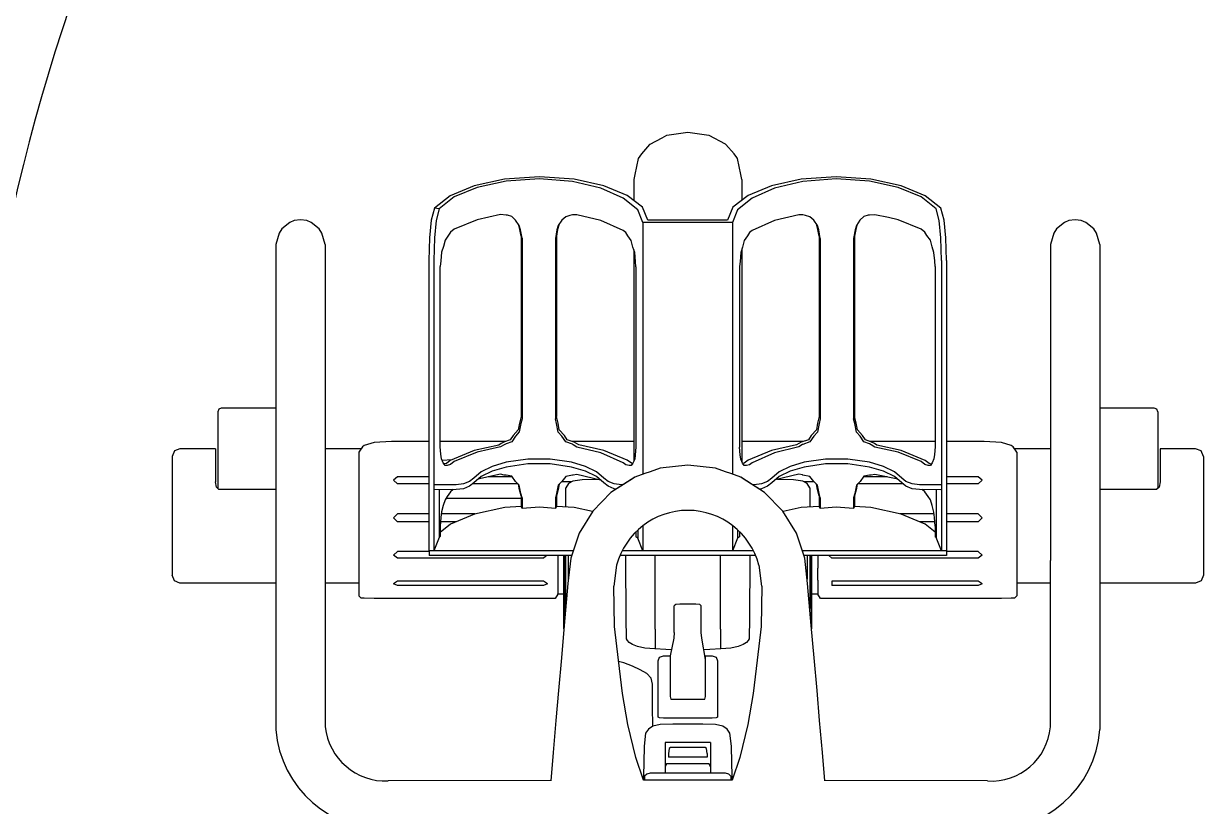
# Model space of a CAD drawing. Header units: millimetres. Extents: x 31778 to 54642, y 18502 to 28743.
# Drawn here: x 38211.7 to 38279.3, y 20368.3 to 20413.2 of the extents above; entities that cross this region are included whole.
import ezdxf

# ---------------------------------------------------------------- set-up
doc = ezdxf.new("R2010")
doc.units = ezdxf.units.MM
doc.layers.add('CIRCUITS ECLAIRAGE', color=1, linetype='Continuous')
doc.layers.add('Plan Archi', color=8, linetype='Continuous')

msp = doc.modelspace()

# ---------------------------------------------------------------- linework, layer by layer
at = {"layer": 'CIRCUITS ECLAIRAGE', "color": 6}
msp.add_arc((38313.564, 20380.027), 104.96, 114.66534, 207.39256, dxfattribs=at)
at = {"layer": 'Plan Archi'}
for p, q in [((38248.251, 20406.665), (38247.563, 20406.303)), ((38248.525, 20406.809), (38248.251, 20406.665)), ((38248.546, 20406.819), (38248.525, 20406.809)), ((38249.749, 20406.991), (38248.546, 20406.819)), ((38250.952, 20406.819), (38249.749, 20406.991)), ((38250.973, 20406.809), (38250.952, 20406.819)), ((38251.918, 20406.313), (38250.973, 20406.809)), ((38247.549, 20406.288), (38247.087, 20405.754)), ((38247.563, 20406.303), (38247.549, 20406.288)), ((38251.935, 20406.303), (38251.918, 20406.313)), ((38252.411, 20405.754), (38251.935, 20406.303)), ((38246.899, 20405.492), (38246.705, 20404.58)), ((38247.087, 20405.754), (38246.899, 20405.492)), ((38252.558, 20405.548), (38252.411, 20405.754)), ((38252.599, 20405.492), (38252.558, 20405.548)), ((38252.794, 20404.58), (38252.599, 20405.492)), ((38239.237, 20404.307), (38237.497, 20403.927)), ((38239.327, 20404.191), (38237.667, 20403.829)), ((38241.239, 20404.445), (38239.237, 20404.307)), ((38241.239, 20404.323), (38239.327, 20404.191)), ((38243.229, 20404.306), (38241.239, 20404.445)), ((38243.138, 20404.178), (38241.239, 20404.323)), ((38244.771, 20403.789), (38243.138, 20404.178)), ((38244.94, 20403.929), (38243.229, 20404.306)), ((38246.705, 20404.58), (38246.656, 20404.294)), ((38246.656, 20404.294), (38246.656, 20403.077)), ((38252.842, 20404.294), (38252.794, 20404.58)), ((38252.842, 20404.294), (38252.842, 20403.087)), ((38256.257, 20404.306), (38254.546, 20403.929)), ((38256.348, 20404.178), (38254.715, 20403.789)), ((38258.247, 20404.445), (38256.257, 20404.306)), ((38258.247, 20404.323), (38256.348, 20404.178)), ((38260.249, 20404.307), (38258.247, 20404.445)), ((38260.159, 20404.191), (38258.247, 20404.323)), ((38261.819, 20403.829), (38260.159, 20404.191)), ((38261.989, 20403.927), (38260.249, 20404.307)), ((38236.125, 20403.355), (38235.224, 20402.639)), ((38236.358, 20403.283), (38235.499, 20402.6)), ((38237.497, 20403.927), (38236.125, 20403.355)), ((38237.667, 20403.829), (38236.358, 20403.283)), ((38246.047, 20403.222), (38244.771, 20403.789)), ((38246.279, 20403.371), (38244.94, 20403.929)), ((38247.151, 20402.692), (38246.279, 20403.371)), ((38253.207, 20403.371), (38252.335, 20402.692)), ((38254.546, 20403.929), (38253.207, 20403.371)), ((38254.715, 20403.789), (38253.439, 20403.222)), ((38263.128, 20403.283), (38261.819, 20403.829)), ((38263.361, 20403.355), (38261.989, 20403.927)), ((38263.987, 20402.6), (38263.128, 20403.283)), ((38264.262, 20402.639), (38263.361, 20403.355)), ((38235.224, 20402.639), (38235.045, 20401.944)), ((38235.499, 20402.6), (38235.224, 20402.639)), ((38235.499, 20402.6), (38235.328, 20401.927)), ((38246.878, 20402.545), (38246.047, 20403.222)), ((38247.462, 20401.949), (38247.151, 20402.692)), ((38252.335, 20402.692), (38252.024, 20401.949)), ((38253.439, 20403.222), (38252.607, 20402.545)), ((38264.158, 20401.927), (38263.987, 20402.6)), ((38264.441, 20401.944), (38264.262, 20402.639)), ((38227.19, 20401.933), (38226.93, 20401.824)), ((38227.545, 20401.974), (38227.19, 20401.933)), ((38227.899, 20401.933), (38227.545, 20401.974)), ((38228.159, 20401.824), (38227.899, 20401.933)), ((38235.045, 20401.944), (38234.937, 20400.942)), ((38235.328, 20401.927), (38235.225, 20400.937)), ((38237.667, 20401.975), (38236.358, 20401.429)), ((38239.016, 20402.27), (38237.667, 20401.975)), ((38239.327, 20402.248), (38239.016, 20402.27)), ((38239.41, 20402.233), (38239.327, 20402.248)), ((38239.651, 20402.157), (38239.41, 20402.233)), ((38239.879, 20401.946), (38239.651, 20402.157)), ((38240.087, 20401.652), (38239.879, 20401.946)), ((38242.525, 20401.944), (38242.316, 20401.649)), ((38242.749, 20402.151), (38242.525, 20401.944)), ((38242.994, 20402.226), (38242.749, 20402.151)), ((38243.138, 20402.252), (38242.994, 20402.226)), ((38243.384, 20402.266), (38243.138, 20402.252)), ((38244.771, 20401.935), (38243.384, 20402.266)), ((38246.047, 20401.368), (38244.771, 20401.935)), ((38247.175, 20401.827), (38246.878, 20402.545)), ((38252.024, 20401.949), (38247.462, 20401.949)), ((38252.607, 20402.545), (38252.31, 20401.827)), ((38254.715, 20401.935), (38253.439, 20401.368)), ((38256.113, 20402.268), (38254.715, 20401.935)), ((38256.348, 20402.256), (38256.113, 20402.268)), ((38256.506, 20402.227), (38256.348, 20402.256)), ((38256.75, 20402.152), (38256.506, 20402.227)), ((38256.975, 20401.944), (38256.75, 20402.152)), ((38257.183, 20401.65), (38256.975, 20401.944)), ((38259.62, 20401.945), (38259.412, 20401.651)), ((38259.848, 20402.156), (38259.62, 20401.945)), ((38260.09, 20402.232), (38259.848, 20402.156)), ((38260.159, 20402.245), (38260.09, 20402.232)), ((38260.481, 20402.268), (38260.159, 20402.245)), ((38261.252, 20402.099), (38260.481, 20402.268)), ((38261.819, 20401.975), (38261.252, 20402.099)), ((38263.128, 20401.429), (38261.819, 20401.975)), ((38264.261, 20400.937), (38264.158, 20401.927)), ((38264.549, 20400.942), (38264.441, 20401.944)), ((38271.6, 20401.933), (38271.34, 20401.824)), ((38271.955, 20401.974), (38271.6, 20401.933)), ((38272.31, 20401.933), (38271.955, 20401.974)), ((38272.57, 20401.824), (38272.31, 20401.933)), ((38226.48, 20401.462), (38226.315, 20401.203)), ((38226.93, 20401.824), (38226.48, 20401.462)), ((38228.609, 20401.462), (38228.159, 20401.824)), ((38228.774, 20401.203), (38228.609, 20401.462)), ((38236.148, 20401.263), (38236.035, 20401.085)), ((38236.358, 20401.429), (38236.148, 20401.263)), ((38240.119, 20401.422), (38240.039, 20401.72)), ((38240.157, 20401.392), (38240.087, 20401.652)), ((38240.19, 20401.031), (38240.119, 20401.422)), ((38240.244, 20400.912), (38240.157, 20401.392)), ((38242.247, 20401.391), (38242.159, 20400.91)), ((38242.287, 20401.423), (38242.216, 20401.035)), ((38242.316, 20401.649), (38242.247, 20401.391)), ((38242.367, 20401.721), (38242.287, 20401.423)), ((38246.197, 20401.247), (38246.047, 20401.368)), ((38246.318, 20401.052), (38246.197, 20401.247)), ((38247.175, 20401.827), (38247.175, 20387.376)), ((38252.31, 20401.827), (38247.175, 20401.827)), ((38252.31, 20401.827), (38252.31, 20387.381)), ((38253.292, 20401.249), (38253.173, 20401.058)), ((38253.439, 20401.368), (38253.292, 20401.249)), ((38257.212, 20401.424), (38257.133, 20401.722)), ((38257.252, 20401.392), (38257.183, 20401.65)), ((38257.283, 20401.035), (38257.212, 20401.424)), ((38257.34, 20400.911), (38257.252, 20401.392)), ((38259.343, 20401.392), (38259.255, 20400.911)), ((38259.381, 20401.422), (38259.309, 20401.03)), ((38259.412, 20401.651), (38259.343, 20401.392)), ((38259.381, 20401.422), (38259.343, 20401.392)), ((38259.46, 20401.719), (38259.381, 20401.422)), ((38263.341, 20401.26), (38263.128, 20401.429)), ((38263.456, 20401.079), (38263.341, 20401.26)), ((38270.89, 20401.462), (38270.726, 20401.203)), ((38271.34, 20401.824), (38270.89, 20401.462)), ((38273.02, 20401.462), (38272.57, 20401.824)), ((38273.185, 20401.203), (38273.02, 20401.462)), ((38226.315, 20401.203), (38226.125, 20400.559)), ((38226.125, 20400.559), (38226.125, 20386.682)), ((38228.964, 20400.559), (38228.774, 20401.203)), ((38228.964, 20400.559), (38228.964, 20386.682)), ((38234.937, 20400.942), (38234.901, 20399.632)), ((38235.225, 20400.937), (38235.19, 20399.631)), ((38235.833, 20400.809), (38235.735, 20400.436)), ((38236.035, 20401.085), (38235.833, 20400.809)), ((38240.19, 20401.031), (38240.19, 20396.335)), ((38240.244, 20400.912), (38240.244, 20397.491)), ((38242.159, 20400.91), (38242.159, 20397.509)), ((38242.216, 20401.035), (38242.216, 20396.297)), ((38246.503, 20400.794), (38246.318, 20401.052)), ((38246.606, 20400.396), (38246.503, 20400.794)), ((38252.986, 20400.796), (38252.884, 20400.402)), ((38253.173, 20401.058), (38252.986, 20400.796)), ((38257.283, 20401.035), (38257.283, 20396.288)), ((38257.34, 20400.911), (38257.34, 20397.499)), ((38259.309, 20401.03), (38259.255, 20400.911)), ((38259.255, 20400.911), (38259.255, 20397.5)), ((38259.309, 20401.03), (38259.309, 20396.344)), ((38263.656, 20400.806), (38263.456, 20401.079)), ((38263.755, 20400.43), (38263.656, 20400.806)), ((38264.295, 20399.631), (38264.261, 20400.937)), ((38264.585, 20399.632), (38264.549, 20400.942)), ((38270.726, 20401.203), (38270.535, 20400.559)), ((38270.535, 20400.559), (38270.535, 20386.682)), ((38273.375, 20400.559), (38273.185, 20401.203)), ((38273.375, 20400.559), (38273.375, 20386.682)), ((38235.625, 20400.109), (38235.585, 20399.618)), ((38235.735, 20400.436), (38235.625, 20400.109)), ((38246.705, 20400.095), (38246.606, 20400.396)), ((38246.656, 20400.243), (38246.656, 20400.212)), ((38246.662, 20400.226), (38246.656, 20400.212)), ((38246.656, 20400.212), (38246.656, 20397.623)), ((38246.747, 20399.575), (38246.705, 20400.095)), ((38252.783, 20400.097), (38252.742, 20399.582)), ((38252.884, 20400.402), (38252.783, 20400.097)), ((38252.842, 20400.275), (38252.842, 20400.212)), ((38252.842, 20400.212), (38252.842, 20397.623)), ((38263.864, 20400.107), (38263.755, 20400.43)), ((38263.904, 20399.612), (38263.864, 20400.107)), ((38234.901, 20399.632), (38234.901, 20382.988)), ((38235.19, 20399.631), (38235.19, 20382.987)), ((38235.585, 20399.618), (38235.548, 20399.297)), ((38235.548, 20388.948), (38235.548, 20399.297)), ((38246.779, 20399.284), (38246.747, 20399.575)), ((38246.779, 20399.284), (38246.779, 20392.45)), ((38252.742, 20399.582), (38252.709, 20399.286)), ((38252.709, 20399.286), (38252.709, 20392.507)), ((38263.94, 20399.295), (38263.904, 20399.612)), ((38263.94, 20399.295), (38263.94, 20392.776)), ((38264.295, 20399.631), (38264.295, 20382.987)), ((38264.585, 20399.632), (38264.585, 20382.988)), ((38240.244, 20397.491), (38240.244, 20390.564)), ((38242.159, 20397.509), (38242.159, 20390.562)), ((38246.656, 20397.623), (38246.656, 20394.888)), ((38252.842, 20397.623), (38252.842, 20394.888)), ((38257.34, 20397.499), (38257.34, 20390.563)), ((38259.255, 20397.5), (38259.255, 20390.563)), ((38240.19, 20396.335), (38240.19, 20390.682)), ((38242.216, 20396.297), (38242.216, 20390.686)), ((38257.283, 20396.288), (38257.283, 20390.687)), ((38259.309, 20396.344), (38259.309, 20390.681)), ((38246.656, 20394.888), (38246.656, 20392.048)), ((38252.842, 20394.888), (38252.842, 20392.048)), ((38246.779, 20392.45), (38246.779, 20388.936)), ((38252.709, 20392.507), (38252.709, 20388.938)), ((38263.94, 20392.776), (38263.94, 20388.946)), ((38246.656, 20392.048), (38246.656, 20389.146)), ((38252.842, 20392.048), (38252.842, 20389.146)), ((38222.861, 20391.103), (38222.801, 20390.959)), ((38223.004, 20391.162), (38222.861, 20391.103)), ((38226.125, 20391.162), (38223.004, 20391.162)), ((38276.496, 20391.162), (38273.375, 20391.162)), ((38276.639, 20391.103), (38276.496, 20391.162)), ((38276.698, 20390.959), (38276.639, 20391.103)), ((38222.801, 20390.959), (38222.801, 20390.647)), ((38222.801, 20390.647), (38222.801, 20389.756)), ((38240.19, 20390.682), (38240.098, 20390.317)), ((38240.244, 20390.564), (38240.177, 20390.298)), ((38242.226, 20390.297), (38242.159, 20390.562)), ((38242.309, 20390.318), (38242.216, 20390.686)), ((38257.283, 20390.687), (38257.19, 20390.318)), ((38257.34, 20390.563), (38257.273, 20390.297)), ((38259.322, 20390.298), (38259.255, 20390.563)), ((38259.401, 20390.317), (38259.309, 20390.681)), ((38276.698, 20390.959), (38276.698, 20390.647)), ((38276.698, 20390.647), (38276.698, 20389.756)), ((38222.801, 20389.756), (38222.801, 20388.424)), ((38240.026, 20389.92), (38239.731, 20389.594)), ((38240.087, 20389.802), (38239.867, 20389.558)), ((38240.098, 20390.317), (38240.026, 20389.92)), ((38240.177, 20390.298), (38240.087, 20389.802)), ((38242.316, 20389.799), (38242.226, 20390.297)), ((38242.381, 20389.923), (38242.309, 20390.318)), ((38242.533, 20389.557), (38242.316, 20389.799)), ((38242.678, 20389.595), (38242.381, 20389.923)), ((38257.118, 20389.924), (38256.821, 20389.596)), ((38257.183, 20389.8), (38256.966, 20389.557)), ((38257.19, 20390.318), (38257.118, 20389.924)), ((38257.273, 20390.297), (38257.183, 20389.8)), ((38259.412, 20389.801), (38259.322, 20390.298)), ((38259.473, 20389.919), (38259.401, 20390.317)), ((38259.632, 20389.558), (38259.412, 20389.801)), ((38259.768, 20389.594), (38259.473, 20389.919)), ((38276.698, 20389.756), (38276.698, 20388.424)), ((38231.759, 20389.198), (38231.203, 20389.026)), ((38232.759, 20389.259), (38231.759, 20389.198)), ((38233.099, 20389.259), (38232.759, 20389.259)), ((38234.901, 20389.259), (38233.099, 20389.259)), ((38239.289, 20389.259), (38235.548, 20389.259)), ((38238.906, 20389.055), (38237.497, 20388.748)), ((38239.044, 20389.142), (38238.906, 20389.055)), ((38239.225, 20389.075), (38239.016, 20388.944)), ((38239.237, 20389.242), (38239.044, 20389.142)), ((38239.327, 20389.128), (38239.225, 20389.075)), ((38239.569, 20389.354), (38239.237, 20389.242)), ((38239.651, 20389.237), (38239.327, 20389.128)), ((38239.731, 20389.594), (38239.569, 20389.354)), ((38239.867, 20389.558), (38239.651, 20389.237)), ((38242.749, 20389.231), (38242.533, 20389.557)), ((38242.838, 20389.357), (38242.678, 20389.595)), ((38243.138, 20389.097), (38242.749, 20389.231)), ((38243.229, 20389.225), (38242.838, 20389.357)), ((38246.656, 20389.259), (38243.127, 20389.259)), ((38243.179, 20389.075), (38243.138, 20389.097)), ((38243.384, 20388.94), (38243.179, 20389.075)), ((38243.377, 20389.148), (38243.229, 20389.225)), ((38243.508, 20389.065), (38243.377, 20389.148)), ((38244.94, 20388.749), (38243.508, 20389.065)), ((38246.656, 20389.146), (38246.656, 20388.13)), ((38256.369, 20389.259), (38252.842, 20389.259)), ((38252.842, 20389.146), (38252.842, 20388.109)), ((38255.989, 20389.067), (38254.546, 20388.749)), ((38256.119, 20389.15), (38255.989, 20389.067)), ((38256.317, 20389.076), (38256.113, 20388.942)), ((38256.257, 20389.221), (38256.119, 20389.15)), ((38256.661, 20389.358), (38256.257, 20389.221)), ((38256.348, 20389.093), (38256.317, 20389.076)), ((38256.75, 20389.232), (38256.348, 20389.093)), ((38256.821, 20389.596), (38256.661, 20389.358)), ((38256.966, 20389.557), (38256.75, 20389.232)), ((38259.848, 20389.236), (38259.632, 20389.558)), ((38259.93, 20389.353), (38259.768, 20389.594)), ((38260.159, 20389.132), (38259.848, 20389.236)), ((38260.249, 20389.245), (38259.93, 20389.353)), ((38260.271, 20389.074), (38260.159, 20389.132)), ((38263.94, 20389.259), (38260.208, 20389.259)), ((38260.452, 20389.141), (38260.249, 20389.245)), ((38260.481, 20388.941), (38260.271, 20389.074)), ((38260.591, 20389.053), (38260.452, 20389.141)), ((38266.4, 20389.259), (38264.585, 20389.259)), ((38266.741, 20389.259), (38266.4, 20389.259)), ((38267.741, 20389.198), (38266.741, 20389.259)), ((38268.296, 20389.026), (38267.741, 20389.198)), ((38220.32, 20388.715), (38220.19, 20388.401)), ((38220.19, 20388.401), (38220.19, 20388.141)), ((38220.634, 20388.845), (38220.32, 20388.715)), ((38222.669, 20388.845), (38220.634, 20388.845)), ((38222.669, 20388.845), (38222.669, 20388.551)), ((38222.669, 20388.551), (38222.669, 20387.716)), ((38222.801, 20388.424), (38222.801, 20386.852)), ((38231.019, 20388.845), (38228.964, 20388.845)), ((38231.095, 20388.959), (38230.888, 20388.649)), ((38230.888, 20388.649), (38230.888, 20387.891)), ((38231.203, 20389.026), (38231.095, 20388.959)), ((38235.588, 20388.522), (38235.548, 20388.948)), ((38235.625, 20388.258), (38235.588, 20388.522)), ((38237.497, 20388.748), (38236.125, 20388.175)), ((38237.667, 20388.649), (38236.358, 20388.103)), ((38239.016, 20388.944), (38237.667, 20388.649)), ((38244.771, 20388.609), (38243.384, 20388.94)), ((38246.047, 20388.042), (38244.771, 20388.609)), ((38246.279, 20388.192), (38244.94, 20388.749)), ((38246.738, 20388.486), (38246.705, 20388.245)), ((38246.779, 20388.936), (38246.738, 20388.486)), ((38252.75, 20388.491), (38252.709, 20388.938)), ((38252.783, 20388.247), (38252.75, 20388.491)), ((38254.546, 20388.749), (38253.207, 20388.192)), ((38254.715, 20388.609), (38253.439, 20388.042)), ((38256.113, 20388.942), (38254.715, 20388.609)), ((38261.819, 20388.649), (38260.481, 20388.941)), ((38261.989, 20388.748), (38260.591, 20389.053)), ((38263.128, 20388.103), (38261.819, 20388.649)), ((38263.361, 20388.175), (38261.989, 20388.748)), ((38263.9, 20388.517), (38263.864, 20388.256)), ((38263.94, 20388.946), (38263.9, 20388.517)), ((38268.404, 20388.959), (38268.296, 20389.026)), ((38268.611, 20388.649), (38268.404, 20388.959)), ((38270.535, 20388.845), (38268.48, 20388.845)), ((38268.611, 20388.649), (38268.611, 20387.891)), ((38276.698, 20388.424), (38276.698, 20386.852)), ((38278.866, 20388.845), (38276.831, 20388.845)), ((38276.831, 20388.845), (38276.831, 20388.551)), ((38276.831, 20388.551), (38276.831, 20387.716)), ((38279.18, 20388.715), (38278.866, 20388.845)), ((38279.31, 20388.401), (38279.18, 20388.715)), ((38279.31, 20388.401), (38279.31, 20388.141)), ((38220.19, 20388.141), (38220.19, 20387.402)), ((38222.669, 20387.716), (38222.669, 20386.945)), ((38230.888, 20387.891), (38230.888, 20386.977)), ((38235.721, 20388.037), (38235.625, 20388.258)), ((38236.218, 20388.214), (38235.668, 20388.158)), ((38235.833, 20387.889), (38235.721, 20388.037)), ((38235.907, 20388.002), (38235.773, 20387.968)), ((38235.95, 20387.887), (38235.833, 20387.889)), ((38236.125, 20388.175), (38235.907, 20388.002)), ((38236.148, 20387.936), (38235.95, 20387.887)), ((38236.358, 20388.103), (38236.148, 20387.936)), ((38238.53, 20387.827), (38237.896, 20387.521)), ((38239.341, 20388.069), (38238.53, 20387.827)), ((38239.341, 20387.794), (38238.53, 20387.551)), ((38240.571, 20388.251), (38239.341, 20388.069)), ((38240.571, 20387.976), (38239.341, 20387.794)), ((38241.852, 20388.25), (38240.571, 20388.251)), ((38241.852, 20387.974), (38240.571, 20387.976)), ((38243.08, 20388.066), (38241.852, 20388.25)), ((38243.08, 20387.79), (38241.852, 20387.974)), ((38243.889, 20387.823), (38243.08, 20388.066)), ((38243.889, 20387.547), (38243.08, 20387.79)), ((38244.522, 20387.519), (38243.889, 20387.823)), ((38246.197, 20387.92), (38246.047, 20388.042)), ((38246.381, 20387.873), (38246.197, 20387.92)), ((38246.516, 20388.007), (38246.279, 20388.192)), ((38246.503, 20387.875), (38246.381, 20387.873)), ((38246.605, 20388.011), (38246.503, 20387.875)), ((38246.589, 20387.989), (38246.516, 20388.007)), ((38246.705, 20388.245), (38246.605, 20388.011)), ((38248.156, 20387.722), (38247.596, 20387.525)), ((38249.75, 20387.899), (38248.156, 20387.722)), ((38251.344, 20387.722), (38249.75, 20387.899)), ((38251.904, 20387.525), (38251.344, 20387.722)), ((38252.882, 20388.015), (38252.783, 20388.247)), ((38252.986, 20387.877), (38252.882, 20388.015)), ((38252.973, 20388.01), (38252.9, 20387.992)), ((38253.207, 20388.192), (38252.973, 20388.01)), ((38253.106, 20387.875), (38252.986, 20387.877)), ((38253.292, 20387.923), (38253.106, 20387.875)), ((38253.439, 20388.042), (38253.292, 20387.923)), ((38255.61, 20387.823), (38254.978, 20387.519)), ((38256.42, 20388.066), (38255.61, 20387.823)), ((38256.42, 20387.79), (38255.61, 20387.547)), ((38257.648, 20388.25), (38256.42, 20388.066)), ((38257.648, 20387.974), (38256.42, 20387.79)), ((38258.928, 20388.251), (38257.648, 20388.25)), ((38258.928, 20387.976), (38257.648, 20387.974)), ((38260.158, 20388.069), (38258.928, 20388.251)), ((38260.158, 20387.794), (38258.928, 20387.976)), ((38260.97, 20387.827), (38260.158, 20388.069)), ((38260.97, 20387.551), (38260.158, 20387.794)), ((38261.603, 20387.521), (38260.97, 20387.827)), ((38263.341, 20387.934), (38263.128, 20388.103)), ((38263.538, 20387.885), (38263.341, 20387.934)), ((38263.582, 20387.999), (38263.361, 20388.175)), ((38263.656, 20387.887), (38263.538, 20387.885)), ((38263.716, 20387.966), (38263.582, 20387.999)), ((38263.767, 20388.033), (38263.656, 20387.887)), ((38263.864, 20388.256), (38263.767, 20388.033)), ((38268.611, 20387.891), (38268.611, 20386.977)), ((38276.831, 20387.716), (38276.831, 20386.945)), ((38279.31, 20388.141), (38279.31, 20387.402)), ((38220.19, 20387.402), (38220.19, 20386.296)), ((38233.099, 20387.222), (38232.876, 20387.033)), ((38233.099, 20386.822), (38232.876, 20387.033)), ((38234.901, 20387.222), (38233.099, 20387.222)), ((38237.477, 20387.16), (38237.242, 20386.963)), ((38237.896, 20387.521), (38237.477, 20387.16)), ((38237.896, 20387.246), (38237.477, 20386.884)), ((38239.016, 20387.376), (38237.719, 20387.093)), ((38238.53, 20387.551), (38237.896, 20387.246)), ((38239.681, 20387.222), (38238.312, 20387.222)), ((38239.225, 20387.335), (38239.016, 20387.376)), ((38239.327, 20387.327), (38239.225, 20387.335)), ((38239.651, 20387.263), (38239.327, 20387.327)), ((38239.867, 20386.971), (38239.651, 20387.263)), ((38242.749, 20387.256), (38242.533, 20386.964)), ((38243.138, 20387.332), (38242.749, 20387.256)), ((38243.179, 20387.334), (38243.138, 20387.332)), ((38243.691, 20387.059), (38243.158, 20386.986)), ((38243.384, 20387.372), (38243.179, 20387.334)), ((38244.752, 20387.045), (38243.384, 20387.372)), ((38244.598, 20387.082), (38243.691, 20387.059)), ((38244.522, 20387.243), (38243.889, 20387.547)), ((38244.94, 20387.16), (38244.522, 20387.519)), ((38244.94, 20386.884), (38244.522, 20387.243)), ((38245.175, 20386.962), (38244.94, 20387.16)), ((38246.63, 20387.159), (38245.345, 20386.337)), ((38246.711, 20387.213), (38245.46, 20386.412)), ((38246.711, 20387.213), (38246.63, 20387.159)), ((38247.292, 20387.417), (38246.711, 20387.213)), ((38247.596, 20387.525), (38247.292, 20387.417)), ((38252.208, 20387.417), (38251.904, 20387.525)), ((38252.789, 20387.213), (38252.208, 20387.417)), ((38252.87, 20387.159), (38252.789, 20387.213)), ((38254.039, 20386.412), (38252.789, 20387.213)), ((38254.155, 20386.337), (38252.87, 20387.159)), ((38254.56, 20387.16), (38254.325, 20386.962)), ((38254.978, 20387.519), (38254.56, 20387.16)), ((38254.978, 20387.243), (38254.56, 20386.884)), ((38256.113, 20387.374), (38254.753, 20387.05)), ((38255.809, 20387.059), (38254.889, 20387.082)), ((38255.61, 20387.547), (38254.978, 20387.243)), ((38256.341, 20386.986), (38255.809, 20387.059)), ((38256.317, 20387.337), (38256.113, 20387.374)), ((38256.348, 20387.335), (38256.317, 20387.337)), ((38256.75, 20387.257), (38256.348, 20387.335)), ((38256.966, 20386.966), (38256.75, 20387.257)), ((38259.848, 20387.262), (38259.632, 20386.97)), ((38261.174, 20387.222), (38259.819, 20387.222)), ((38260.159, 20387.324), (38259.848, 20387.262)), ((38260.271, 20387.333), (38260.159, 20387.324)), ((38260.481, 20387.373), (38260.271, 20387.333)), ((38261.785, 20387.089), (38260.481, 20387.373)), ((38261.603, 20387.246), (38260.97, 20387.551)), ((38262.022, 20387.16), (38261.603, 20387.521)), ((38262.022, 20386.884), (38261.603, 20387.246)), ((38262.258, 20386.963), (38262.022, 20387.16)), ((38266.4, 20387.222), (38264.585, 20387.222)), ((38266.623, 20387.033), (38266.4, 20387.222)), ((38266.623, 20387.033), (38266.4, 20386.822)), ((38279.31, 20387.402), (38279.31, 20386.296)), ((38222.728, 20386.639), (38222.669, 20386.945)), ((38222.871, 20386.513), (38222.728, 20386.639)), ((38222.801, 20386.852), (38222.801, 20386.575)), ((38226.125, 20386.513), (38222.871, 20386.513)), ((38226.125, 20386.682), (38226.125, 20385.664)), ((38228.964, 20386.682), (38228.964, 20385.664)), ((38230.888, 20386.977), (38230.888, 20385.955)), ((38234.901, 20386.822), (38233.099, 20386.822)), ((38236.462, 20386.77), (38235.224, 20386.766)), ((38236.462, 20386.495), (38235.224, 20386.49)), ((38235.499, 20386.491), (38235.499, 20383.759)), ((38236.148, 20386.369), (38235.95, 20386.102)), ((38236.306, 20386.494), (38236.148, 20386.369)), ((38236.893, 20386.824), (38236.462, 20386.77)), ((38236.893, 20386.548), (38236.462, 20386.495)), ((38237.242, 20386.963), (38236.893, 20386.824)), ((38237.242, 20386.687), (38236.893, 20386.548)), ((38237.477, 20386.884), (38237.242, 20386.687)), ((38240.021, 20386.822), (38237.403, 20386.822)), ((38240.087, 20386.758), (38239.867, 20386.971)), ((38240.098, 20386.489), (38240.039, 20386.805)), ((38240.177, 20386.274), (38240.087, 20386.758)), ((38240.19, 20386.136), (38240.098, 20386.489)), ((38242.309, 20386.496), (38242.216, 20386.14)), ((38242.316, 20386.755), (38242.226, 20386.27)), ((38242.367, 20386.804), (38242.309, 20386.496)), ((38242.533, 20386.964), (38242.316, 20386.755)), ((38243.075, 20386.938), (38242.505, 20386.938)), ((38242.905, 20386.839), (38242.753, 20386.593)), ((38242.753, 20385.5), (38242.753, 20386.593)), ((38243.158, 20386.986), (38242.905, 20386.839)), ((38245.175, 20386.687), (38244.94, 20386.884)), ((38245.523, 20386.823), (38245.175, 20386.962)), ((38245.523, 20386.547), (38245.175, 20386.687)), ((38245.46, 20386.412), (38245.345, 20386.337)), ((38245.955, 20386.768), (38245.523, 20386.823)), ((38245.646, 20386.532), (38245.523, 20386.547)), ((38245.955, 20386.768), (38245.955, 20386.729)), ((38246.016, 20386.768), (38245.955, 20386.768)), ((38253.545, 20386.768), (38253.483, 20386.768)), ((38253.977, 20386.823), (38253.545, 20386.768)), ((38253.977, 20386.547), (38253.853, 20386.532)), ((38254.325, 20386.962), (38253.977, 20386.823)), ((38254.325, 20386.687), (38253.977, 20386.547)), ((38254.155, 20386.337), (38254.039, 20386.412)), ((38254.56, 20386.884), (38254.325, 20386.687)), ((38256.595, 20386.839), (38256.341, 20386.986)), ((38256.995, 20386.938), (38256.424, 20386.938)), ((38256.747, 20386.593), (38256.595, 20386.839)), ((38256.747, 20386.593), (38256.747, 20385.5)), ((38257.183, 20386.756), (38256.966, 20386.966)), ((38257.19, 20386.497), (38257.132, 20386.805)), ((38257.273, 20386.272), (38257.183, 20386.756)), ((38257.283, 20386.141), (38257.19, 20386.497)), ((38259.401, 20386.487), (38259.309, 20386.136)), ((38259.412, 20386.757), (38259.322, 20386.273)), ((38259.46, 20386.804), (38259.401, 20386.487)), ((38259.632, 20386.97), (38259.412, 20386.757)), ((38262.097, 20386.822), (38259.479, 20386.822)), ((38262.258, 20386.687), (38262.022, 20386.884)), ((38262.606, 20386.824), (38262.258, 20386.963)), ((38262.606, 20386.548), (38262.258, 20386.687)), ((38263.038, 20386.77), (38262.606, 20386.824)), ((38263.038, 20386.495), (38262.606, 20386.548)), ((38264.262, 20386.766), (38263.038, 20386.77)), ((38264.262, 20386.491), (38263.038, 20386.495)), ((38263.341, 20386.366), (38263.18, 20386.494)), ((38263.538, 20386.102), (38263.341, 20386.366)), ((38263.987, 20386.491), (38263.987, 20383.759)), ((38266.4, 20386.822), (38264.585, 20386.822)), ((38268.611, 20386.977), (38268.611, 20385.955)), ((38270.535, 20386.682), (38270.535, 20385.664)), ((38273.375, 20386.682), (38273.375, 20385.664)), ((38276.628, 20386.513), (38273.375, 20386.513)), ((38276.772, 20386.639), (38276.628, 20386.513)), ((38276.698, 20386.852), (38276.698, 20386.575)), ((38276.831, 20386.945), (38276.772, 20386.639)), ((38220.19, 20386.296), (38220.19, 20384.991)), ((38230.888, 20385.955), (38230.888, 20384.88)), ((38235.833, 20385.914), (38235.721, 20385.588)), ((38235.95, 20386.102), (38235.833, 20385.914)), ((38240.19, 20385.982), (38235.875, 20385.982)), ((38240.244, 20386.018), (38240.177, 20386.274)), ((38240.19, 20386.136), (38240.19, 20385.532)), ((38240.244, 20386.018), (38240.244, 20385.414)), ((38242.226, 20386.27), (38242.159, 20386.016)), ((38242.159, 20386.016), (38242.159, 20385.412)), ((38242.216, 20386.14), (38242.216, 20385.536)), ((38245.345, 20386.337), (38244.298, 20385.266)), ((38255.201, 20385.266), (38254.155, 20386.337)), ((38257.34, 20386.017), (38257.273, 20386.272)), ((38257.283, 20386.141), (38257.283, 20385.537)), ((38257.34, 20386.017), (38257.34, 20385.413)), ((38259.322, 20386.273), (38259.255, 20386.017)), ((38259.255, 20386.017), (38259.255, 20385.413)), ((38259.309, 20386.136), (38259.309, 20385.532)), ((38263.656, 20385.912), (38263.538, 20386.102)), ((38263.767, 20385.59), (38263.656, 20385.912)), ((38268.611, 20385.955), (38268.611, 20384.88)), ((38279.31, 20386.296), (38279.31, 20384.991)), ((38226.125, 20385.664), (38226.125, 20384.61)), ((38228.964, 20385.664), (38228.964, 20384.61)), ((38233.099, 20385.099), (38232.876, 20384.877)), ((38234.901, 20385.099), (38233.099, 20385.099)), ((38235.625, 20385.214), (38235.588, 20384.892)), ((38237.567, 20385.099), (38235.612, 20385.099)), ((38235.721, 20385.588), (38235.625, 20385.214)), ((38237.511, 20385.087), (38236.138, 20384.514)), ((38239.251, 20385.467), (38237.511, 20385.087)), ((38240.191, 20385.532), (38239.251, 20385.467)), ((38240.244, 20385.414), (38240.19, 20385.532)), ((38241.239, 20385.482), (38240.244, 20385.414)), ((38242.159, 20385.412), (38241.239, 20385.482)), ((38242.216, 20385.536), (38242.159, 20385.412)), ((38243.243, 20385.466), (38242.216, 20385.537)), ((38244.281, 20385.237), (38243.243, 20385.466)), ((38244.298, 20385.266), (38243.52, 20383.994)), ((38255.979, 20383.994), (38255.201, 20385.266)), ((38256.257, 20385.466), (38255.219, 20385.237)), ((38257.283, 20385.537), (38256.257, 20385.466)), ((38257.34, 20385.413), (38257.283, 20385.537)), ((38258.247, 20385.482), (38257.34, 20385.413)), ((38259.255, 20385.413), (38258.247, 20385.482)), ((38259.309, 20385.532), (38259.255, 20385.413)), ((38260.249, 20385.467), (38259.309, 20385.532)), ((38261.989, 20385.087), (38260.249, 20385.467)), ((38263.877, 20385.099), (38261.933, 20385.099)), ((38263.361, 20384.514), (38261.989, 20385.087)), ((38263.864, 20385.212), (38263.767, 20385.59)), ((38263.9, 20384.894), (38263.864, 20385.212)), ((38266.4, 20385.099), (38264.585, 20385.099)), ((38266.623, 20384.877), (38266.4, 20385.099)), ((38270.535, 20385.664), (38270.535, 20384.61)), ((38273.375, 20385.664), (38273.375, 20384.61)), ((38220.19, 20384.991), (38220.19, 20383.687)), ((38226.125, 20384.61), (38226.125, 20383.531)), ((38228.964, 20384.61), (38228.964, 20383.531)), ((38230.888, 20384.88), (38230.888, 20383.812)), ((38233.099, 20384.656), (38232.876, 20384.877)), ((38234.901, 20384.656), (38233.099, 20384.656)), ((38235.588, 20384.892), (38235.548, 20384.403)), ((38236.138, 20384.514), (38235.548, 20384.045)), ((38235.548, 20384.403), (38235.548, 20383.799)), ((38236.479, 20384.656), (38235.569, 20384.656)), ((38247.175, 20384.429), (38247.175, 20382.986)), ((38252.31, 20384.44), (38252.31, 20382.986)), ((38263.919, 20384.656), (38263.021, 20384.656)), ((38263.94, 20384.054), (38263.361, 20384.514)), ((38263.94, 20384.401), (38263.9, 20384.894)), ((38263.94, 20384.401), (38263.94, 20383.797)), ((38266.4, 20384.656), (38264.585, 20384.656)), ((38266.623, 20384.877), (38266.4, 20384.656)), ((38268.611, 20384.88), (38268.611, 20383.812)), ((38270.535, 20384.61), (38270.535, 20383.531)), ((38273.375, 20384.61), (38273.375, 20383.531)), ((38279.31, 20384.991), (38279.31, 20383.687)), ((38220.19, 20383.687), (38220.19, 20382.581)), ((38230.888, 20383.812), (38230.888, 20382.807)), ((38235.499, 20383.759), (38235.19, 20382.987)), ((38235.548, 20383.799), (38235.499, 20383.759)), ((38243.52, 20383.994), (38243.036, 20382.568)), ((38246.779, 20384.083), (38246.779, 20383.786)), ((38246.878, 20383.705), (38246.779, 20383.786)), ((38246.878, 20384.178), (38246.878, 20383.705)), ((38247.175, 20382.986), (38246.878, 20383.705)), ((38252.607, 20383.705), (38252.31, 20382.986)), ((38252.607, 20384.191), (38252.607, 20383.705)), ((38252.709, 20383.788), (38252.607, 20383.705)), ((38252.709, 20384.094), (38252.709, 20383.788)), ((38256.463, 20382.568), (38255.979, 20383.994)), ((38263.987, 20383.759), (38263.94, 20383.797)), ((38264.295, 20382.987), (38263.987, 20383.759)), ((38268.611, 20383.812), (38268.611, 20382.807)), ((38279.31, 20383.687), (38279.31, 20382.58)), ((38226.125, 20383.531), (38226.125, 20382.436)), ((38228.964, 20383.531), (38228.964, 20382.436)), ((38235.19, 20382.987), (38234.901, 20382.988)), ((38234.921, 20382.988), (38234.92, 20382.985)), ((38234.92, 20382.985), (38234.92, 20382.709)), ((38243.178, 20382.985), (38234.92, 20382.985)), ((38247.166, 20382.985), (38245.981, 20382.985)), ((38249.75, 20382.985), (38247.166, 20382.985)), ((38251.128, 20382.986), (38248.37, 20382.986)), ((38252.334, 20382.985), (38249.75, 20382.985)), ((38253.518, 20382.985), (38252.334, 20382.985)), ((38264.58, 20382.985), (38256.322, 20382.985)), ((38264.585, 20382.988), (38264.295, 20382.987)), ((38264.58, 20382.985), (38264.579, 20382.988)), ((38264.58, 20382.985), (38264.58, 20382.709)), ((38270.535, 20383.531), (38270.535, 20382.436)), ((38273.375, 20383.531), (38273.375, 20382.436)), ((38220.19, 20382.581), (38220.19, 20381.841)), ((38226.125, 20382.436), (38226.125, 20372.729)), ((38228.964, 20382.436), (38228.964, 20372.893)), ((38230.888, 20382.807), (38230.888, 20381.921)), ((38233.099, 20382.953), (38232.876, 20382.745)), ((38233.099, 20382.562), (38232.876, 20382.745)), ((38234.92, 20382.953), (38233.099, 20382.953)), ((38241.483, 20382.562), (38233.099, 20382.562)), ((38243.084, 20382.709), (38234.92, 20382.709)), ((38241.663, 20382.709), (38241.483, 20382.562)), ((38241.496, 20382.709), (38241.483, 20382.707)), ((38241.483, 20382.709), (38241.483, 20382.707)), ((38242.301, 20382.709), (38242.301, 20381.996)), ((38242.651, 20380.719), (38242.651, 20382.709)), ((38242.677, 20381.646), (38242.677, 20382.709)), ((38242.753, 20382.145), (38242.753, 20382.709)), ((38243.036, 20382.568), (38242.879, 20381.108)), ((38242.905, 20382.382), (38242.905, 20382.709)), ((38242.905, 20381.352), (38242.905, 20382.382)), ((38247.166, 20382.709), (38245.854, 20382.709)), ((38246.201, 20382.52), (38246.201, 20382.709)), ((38246.208, 20379.143), (38246.201, 20382.52)), ((38249.75, 20382.709), (38247.166, 20382.709)), ((38247.873, 20381.241), (38247.873, 20382.709)), ((38252.334, 20382.709), (38249.75, 20382.709)), ((38251.625, 20381.241), (38251.625, 20382.709)), ((38253.645, 20382.709), (38252.334, 20382.709)), ((38253.299, 20382.52), (38253.292, 20379.143)), ((38253.299, 20382.709), (38253.299, 20382.52)), ((38264.58, 20382.709), (38256.415, 20382.709)), ((38256.621, 20381.108), (38256.463, 20382.568)), ((38256.595, 20382.709), (38256.595, 20382.382)), ((38256.595, 20382.382), (38256.595, 20381.352)), ((38256.747, 20382.709), (38256.747, 20382.145)), ((38256.823, 20382.709), (38256.823, 20381.646)), ((38256.848, 20382.709), (38256.848, 20380.719)), ((38257.198, 20382.709), (38257.198, 20381.996)), ((38258.016, 20382.562), (38257.837, 20382.709)), ((38258.016, 20382.707), (38258.003, 20382.709)), ((38258.016, 20382.709), (38258.016, 20382.707)), ((38266.4, 20382.562), (38258.016, 20382.562)), ((38266.4, 20382.953), (38264.58, 20382.953)), ((38266.623, 20382.745), (38266.4, 20382.953)), ((38266.623, 20382.745), (38266.4, 20382.562)), ((38268.611, 20382.807), (38268.611, 20381.921)), ((38270.535, 20372.893), (38270.535, 20382.436)), ((38273.375, 20382.436), (38273.375, 20372.729)), ((38279.31, 20382.58), (38279.31, 20381.841)), ((38220.19, 20381.841), (38220.19, 20381.582)), ((38230.888, 20381.921), (38230.888, 20381.202)), ((38242.301, 20381.996), (38242.301, 20381.294)), ((38242.677, 20378.8), (38242.677, 20381.646)), ((38242.753, 20379.67), (38242.753, 20382.145)), ((38245.669, 20382.162), (38245.513, 20380.957)), ((38253.987, 20380.957), (38253.831, 20382.162)), ((38256.747, 20382.145), (38256.747, 20379.67)), ((38256.823, 20381.646), (38256.823, 20378.8)), ((38257.198, 20381.294), (38257.198, 20381.996)), ((38268.611, 20381.921), (38268.611, 20381.202)), ((38279.31, 20381.841), (38279.31, 20381.582)), ((38220.32, 20381.268), (38220.19, 20381.582)), ((38220.634, 20381.138), (38220.32, 20381.268)), ((38226.125, 20381.138), (38220.634, 20381.138)), ((38230.888, 20381.138), (38228.964, 20381.138)), ((38230.888, 20381.202), (38230.888, 20380.688)), ((38233.099, 20381.243), (38232.876, 20381.095)), ((38233.099, 20380.988), (38232.876, 20381.095)), ((38241.483, 20381.243), (38233.099, 20381.243)), ((38241.483, 20380.988), (38233.099, 20380.988)), ((38241.707, 20381.095), (38241.483, 20381.243)), ((38241.707, 20381.095), (38241.483, 20380.988)), ((38242.301, 20381.294), (38242.301, 20380.792)), ((38242.879, 20381.108), (38242.669, 20378.709)), ((38245.549, 20378.641), (38245.513, 20380.957)), ((38247.873, 20378.483), (38247.873, 20381.241)), ((38251.625, 20378.483), (38251.625, 20381.241)), ((38253.987, 20380.957), (38253.951, 20378.641)), ((38256.831, 20378.709), (38256.621, 20381.108)), ((38257.198, 20381.294), (38257.198, 20380.792)), ((38266.4, 20381.243), (38258.016, 20381.243)), ((38258.016, 20381.243), (38258.016, 20381.028)), ((38258.016, 20381.028), (38258.016, 20380.988)), ((38266.4, 20380.988), (38258.016, 20380.988)), ((38266.623, 20381.095), (38266.4, 20381.243)), ((38266.623, 20381.095), (38266.4, 20380.988)), ((38268.611, 20381.202), (38268.611, 20380.688)), ((38270.535, 20381.138), (38268.611, 20381.138)), ((38278.866, 20381.138), (38273.375, 20381.138)), ((38279.18, 20381.268), (38278.866, 20381.138)), ((38279.31, 20381.582), (38279.18, 20381.268)), ((38230.888, 20380.688), (38230.888, 20380.408)), ((38231.022, 20380.278), (38230.888, 20380.408)), ((38231.203, 20380.262), (38231.022, 20380.278)), ((38231.759, 20380.252), (38231.203, 20380.262)), ((38242.301, 20380.492), (38242.142, 20380.249)), ((38242.301, 20380.792), (38242.301, 20380.519)), ((38242.301, 20380.492), (38242.301, 20380.519)), ((38242.651, 20380.492), (38242.301, 20380.492)), ((38242.651, 20378.51), (38242.651, 20380.719)), ((38256.848, 20380.719), (38256.848, 20378.51)), ((38257.198, 20380.492), (38256.848, 20380.492)), ((38257.198, 20380.792), (38257.198, 20380.519)), ((38257.198, 20380.519), (38257.198, 20380.492)), ((38257.358, 20380.249), (38257.198, 20380.492)), ((38268.296, 20380.262), (38267.741, 20380.252)), ((38268.477, 20380.278), (38268.296, 20380.262)), ((38268.611, 20380.408), (38268.477, 20380.278)), ((38268.611, 20380.688), (38268.611, 20380.408)), ((38232.759, 20380.249), (38231.759, 20380.252)), ((38233.099, 20380.249), (38232.759, 20380.249)), ((38241.483, 20380.249), (38233.099, 20380.249)), ((38242.142, 20380.249), (38241.483, 20380.249)), ((38249.055, 20379.901), (38248.976, 20379.836)), ((38248.976, 20378.293), (38248.976, 20379.836)), ((38249.291, 20379.922), (38249.055, 20379.901)), ((38250.209, 20379.922), (38249.291, 20379.922)), ((38250.445, 20379.901), (38250.209, 20379.922)), ((38250.523, 20379.836), (38250.445, 20379.901)), ((38250.523, 20378.293), (38250.523, 20379.836)), ((38258.016, 20380.249), (38257.358, 20380.249)), ((38266.4, 20380.249), (38258.016, 20380.249)), ((38266.741, 20380.249), (38266.4, 20380.249)), ((38267.741, 20380.252), (38266.741, 20380.249)), ((38246.23, 20377.944), (38246.208, 20379.143)), ((38253.292, 20379.143), (38253.27, 20377.944)), ((38242.669, 20378.709), (38242.505, 20376.839)), ((38245.77, 20376.716), (38245.549, 20378.641)), ((38247.873, 20378.483), (38247.873, 20377.356)), ((38248.976, 20378.293), (38248.955, 20377.97)), ((38250.545, 20377.97), (38250.523, 20378.293)), ((38251.625, 20378.483), (38251.625, 20377.356)), ((38253.951, 20378.641), (38253.73, 20376.716)), ((38256.994, 20376.839), (38256.831, 20378.709)), ((38246.285, 20377.833), (38246.23, 20377.944)), ((38246.392, 20377.723), (38246.285, 20377.833)), ((38246.579, 20377.612), (38246.392, 20377.723)), ((38246.873, 20377.502), (38246.579, 20377.612)), ((38248.955, 20377.97), (38248.736, 20376.959)), ((38250.764, 20376.749), (38250.545, 20377.97)), ((38252.921, 20377.612), (38252.627, 20377.502)), ((38253.107, 20377.723), (38252.921, 20377.612)), ((38253.214, 20377.833), (38253.107, 20377.723)), ((38253.27, 20377.944), (38253.214, 20377.833)), ((38247.292, 20377.411), (38246.873, 20377.502)), ((38247.853, 20377.357), (38247.292, 20377.411)), ((38248.485, 20377.322), (38247.853, 20377.357)), ((38248.811, 20377.304), (38248.485, 20377.322)), ((38251.014, 20377.322), (38250.664, 20377.303)), ((38251.647, 20377.357), (38251.014, 20377.322)), ((38252.208, 20377.411), (38251.647, 20377.357)), ((38252.627, 20377.502), (38252.208, 20377.411)), ((38242.505, 20376.839), (38242.342, 20374.972)), ((38246.008, 20374.793), (38245.77, 20376.716)), ((38246.076, 20376.553), (38245.779, 20376.641)), ((38246.585, 20376.368), (38246.076, 20376.553)), ((38247.027, 20376.168), (38246.585, 20376.368)), ((38253.73, 20376.716), (38253.492, 20374.793)), ((38257.158, 20374.972), (38256.994, 20376.839)), ((38247.393, 20375.951), (38247.027, 20376.168)), ((38247.641, 20375.686), (38247.393, 20375.951)), ((38247.728, 20375.338), (38247.641, 20375.686)), ((38242.342, 20374.972), (38242.192, 20373.253)), ((38247.732, 20374.879), (38247.728, 20375.338)), ((38247.733, 20374.281), (38247.732, 20374.879)), ((38257.308, 20373.253), (38257.158, 20374.972)), ((38246.302, 20373.023), (38246.008, 20374.793)), ((38247.734, 20373.695), (38247.733, 20374.281)), ((38253.492, 20374.793), (38253.197, 20373.023)), ((38247.736, 20373.268), (38247.734, 20373.695)), ((38242.192, 20373.253), (38242.031, 20371.417)), ((38246.766, 20371.132), (38246.302, 20373.023)), ((38247.739, 20372.922), (38247.494, 20372.759)), ((38247.739, 20372.922), (38247.736, 20373.268)), ((38248.17, 20373.017), (38247.739, 20372.922)), ((38248.888, 20373.048), (38248.17, 20373.017)), ((38249.75, 20373.048), (38248.888, 20373.048)), ((38250.612, 20373.048), (38249.75, 20373.048)), ((38251.33, 20373.017), (38250.612, 20373.048)), ((38251.761, 20372.922), (38251.33, 20373.017)), ((38252.006, 20372.759), (38251.761, 20372.922)), ((38253.197, 20373.023), (38252.733, 20371.132)), ((38257.468, 20371.417), (38257.308, 20373.253)), ((38247.333, 20372.523), (38247.244, 20371.787)), ((38247.494, 20372.759), (38247.333, 20372.523)), ((38252.166, 20372.523), (38252.006, 20372.759)), ((38252.255, 20371.787), (38252.166, 20372.523)), ((38247.244, 20371.721), (38247.214, 20370.061)), ((38247.244, 20371.787), (38247.244, 20371.721)), ((38248.453, 20371.997), (38248.453, 20370.223)), ((38251.047, 20371.997), (38248.453, 20371.997)), ((38248.685, 20371.65), (38248.638, 20371.362)), ((38248.756, 20371.709), (38248.685, 20371.65)), ((38250.744, 20371.709), (38248.756, 20371.709)), ((38250.815, 20371.65), (38250.744, 20371.709)), ((38250.862, 20371.362), (38250.815, 20371.65)), ((38251.047, 20371.997), (38251.047, 20370.223)), ((38252.256, 20371.721), (38252.255, 20371.787)), ((38252.285, 20370.061), (38252.256, 20371.721)), ((38242.031, 20371.417), (38241.889, 20369.792)), ((38247.208, 20369.828), (38246.766, 20371.132)), ((38248.638, 20371.362), (38248.638, 20371.148)), ((38250.862, 20371.148), (38248.638, 20371.148)), ((38250.862, 20371.362), (38250.862, 20371.148)), ((38252.733, 20371.132), (38252.293, 20369.833)), ((38257.61, 20369.792), (38257.468, 20371.417)), ((38247.404, 20370.177), (38247.275, 20370.053)), ((38247.587, 20370.223), (38247.404, 20370.177)), ((38251.912, 20370.223), (38247.587, 20370.223)), ((38248.532, 20370.772), (38248.453, 20370.599)), ((38250.968, 20370.772), (38248.532, 20370.772)), ((38251.047, 20370.6), (38250.968, 20370.772)), ((38252.096, 20370.177), (38251.912, 20370.223)), ((38252.224, 20370.053), (38252.096, 20370.177)), ((38241.891, 20369.818), (38232.575, 20369.783)), ((38252.293, 20369.833), (38247.208, 20369.828)), ((38247.219, 20369.828), (38247.214, 20370.061)), ((38247.275, 20370.053), (38247.275, 20369.828)), ((38252.224, 20370.053), (38252.224, 20369.833)), ((38252.285, 20370.061), (38252.281, 20369.833)), ((38266.925, 20369.783), (38257.608, 20369.818))]:
    msp.add_line(p, q, dxfattribs=at)
msp.add_lwpolyline([(38250.764, 20376.97), (38251.103, 20376.97), (38251.149, 20376.97), (38251.378, 20376.894), (38251.454, 20376.666), (38251.454, 20373.447), (38251.378, 20373.407), (38251.149, 20373.394), (38248.351, 20373.394), (38248.122, 20373.407), (38248.046, 20373.447), (38248.046, 20376.666), (38248.122, 20376.894), (38248.351, 20376.97), (38248.736, 20376.97), (38248.736, 20374.637), (38248.784, 20374.478), (38250.716, 20374.478), (38250.764, 20374.637), (38250.764, 20376.97)], dxfattribs=at)
for centre, radius, start, end in [((38249.75, 20381.085), 4.22, 14.78093, 165.21909), ((38232.429, 20373.265), 3.485, 186.14116, 272.39746), ((38267.15, 20373.173), 3.397, 266.19728, 355.26404), ((38232.331, 20373.234), 6.226, 184.65745, 273.01755), ((38267.211, 20373.186), 6.18, 266.56542, 355.75961)]:
    msp.add_arc(centre, radius, start, end, dxfattribs=at)

doc.saveas('drawing.dxf')
